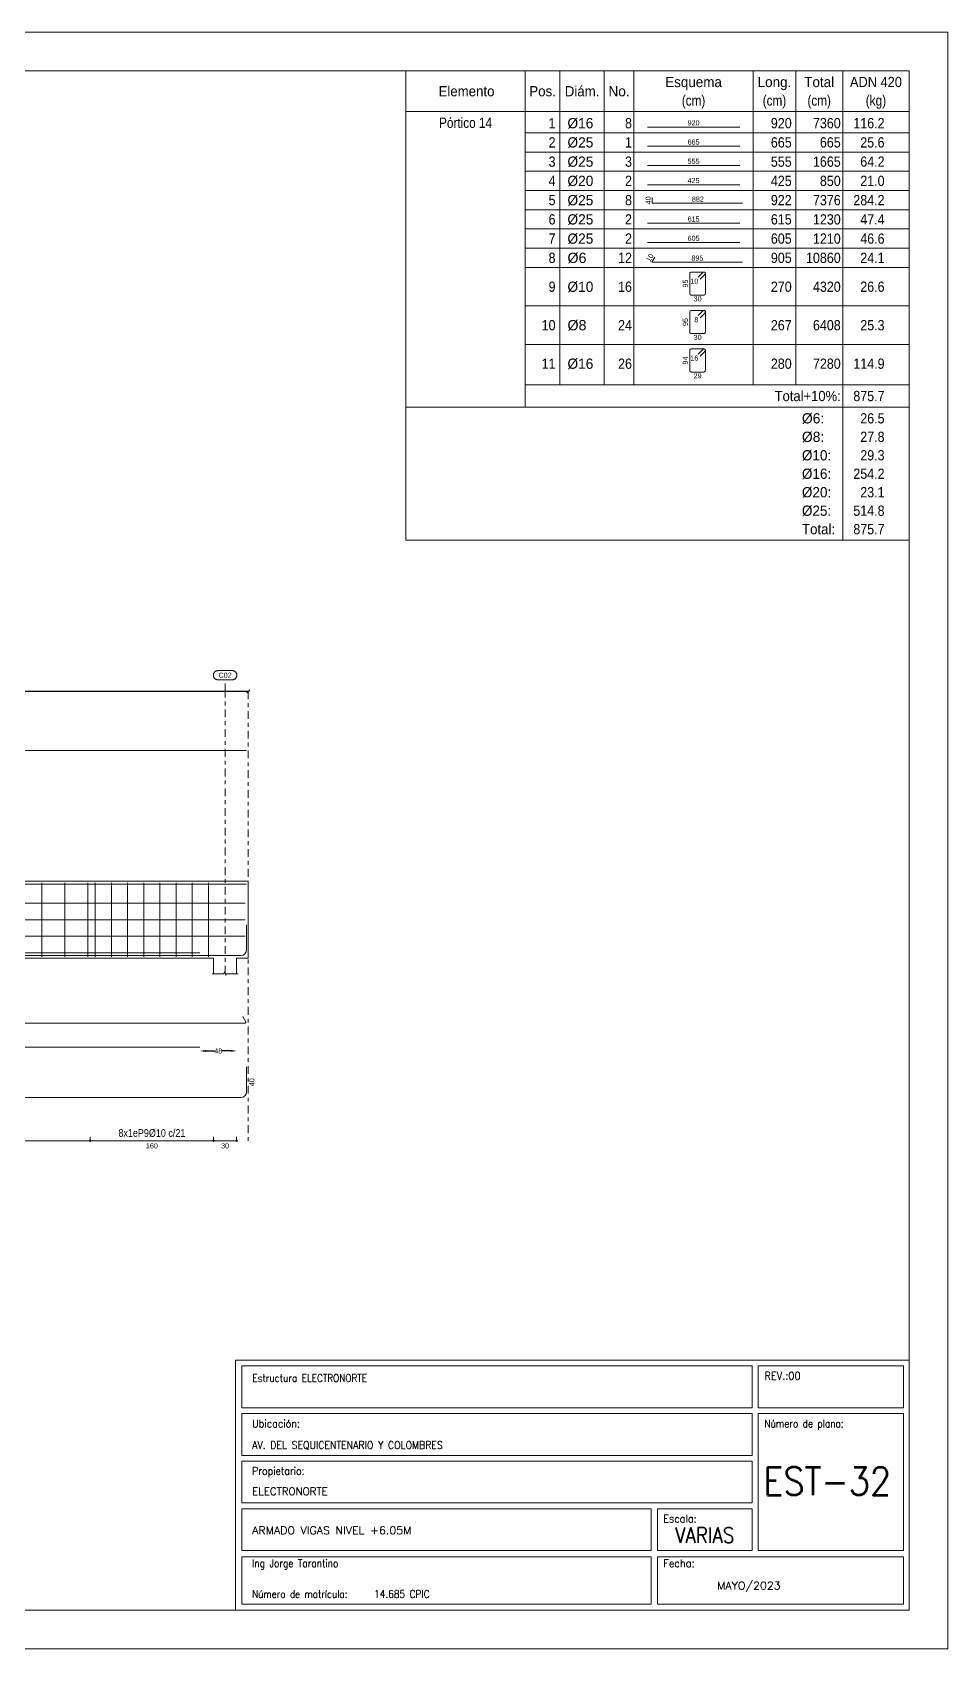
# Model space of a CAD drawing. Header units: millimetres. Extents: x 3 to 479, y -191 to 120.
# Drawn here: x 204.76 to 228.54, y -31.85 to 10.15 of the extents above; entities that cross this region are included whole.
import ezdxf
from ezdxf.enums import TextEntityAlignment as Align

# ---------------------------------------------------------------- set-up
doc = ezdxf.new("R2010")
doc.units = ezdxf.units.MM
doc.linetypes.add('CYPE_RAYAPUNTO', pattern=[0.4125, 0.2025, -0.105, 0, -0.105])
for name, color, linetype, lineweight in [('ALZ_ARM_TRANS_TXT_EST', 3, 'Continuous', 9), ('ALZ_CONT_NUDOS', 122, 'Continuous', 9), ('ALZ_CONT_VIG_HORMIGON', 2, 'Continuous', 9), ('ALZ_COT_COT_ANCLAJES', 3, 'Continuous', 0), ('ALZ_COT_COT_ARM', 3, 'Continuous', 0), ('ALZ_COT_COT_EST', 3, 'Continuous', 0), ('ALZ_COT_COT_LIN_APOYOS', 2, 'CYPE_RAYAPUNTO', 0), ('ALZ_COT_LONGITUD_PROYECTADA', 122, 'Continuous', 0), ('ALZ_COT_TEXTOS_ESTRIBOS', 122, 'Continuous', 0), ('ALZ_REF_COT_LIN_AUX_COTA', 2, 'CYPE_RAYAPUNTO', 9), ('ALZ_REF_REF_REFERENCIA', 3, 'Continuous', 9), ('ALZ_REF_TEXTO_REF_REFERENCIA', 3, 'Continuous', 9), ('ARM_LONGITUDINAL_Ø16', 212, 'Continuous', 9), ('ARM_LONGITUDINAL_Ø25', 20, 'Continuous', 9), ('ARM_LONGITUDINAL_Ø6', 151, 'Continuous', 9), ('ARM_TRANSVERSAL_Ø10', 103, 'Continuous', 9), ('ARM_TRANSVERSAL_Ø8', 32, 'Continuous', 9), ('CYPE', 7, 'Continuous', 0), ('DESPIECES_TABLA', 7, 'Continuous', 9), ('RECUAD_LIMITES', 2, 'Continuous', 0), ('RECUAD_MARCO', 1, 'Continuous', 20), ('TABLAS', 1, 'Continuous', 9), ('TEXTO_TABLAS', 1, 'Continuous', 0), ('TEXTOS_COTAS_DESPIECES_TABLA', 1, 'Continuous', 0)]:
    doc.layers.add(name, color=color, linetype=linetype, lineweight=lineweight)
doc.styles.add('CYPETXT', font='romans__.ttf', dxfattribs={"height": 0.2})
doc.styles.add('CYPETXT_0.2_romans', font='arial.ttf', dxfattribs={"height": 0.133333})
doc.styles.add('CYPETXT_romans', font='arial.ttf', dxfattribs={"height": 0.2})
doc.dimstyles.new('cype_arrow', dxfattribs={"dimtxt": 0.18, "dimasz": 0.15, "dimexe": 0.05, "dimexo": 0.05, "dimgap": 0, "dimtad": 0, "dimdec": 4, "dimzin": 0, "dimdsep": 46, "dimtxsty": 'CYPETXT_0.2_romans', "dimcen": 0.09, "dimadec": 0, "dimazin": 0, "dimtfac": 1, "dimtdec": 4, "dimtofl": 0, "dimtmove": 2, "dimatfit": 3, "dimfxl": 1, "dimtolj": 1, "dimtzin": 0, "dimarcsym": 0})
doc.dimstyles.new('cype_oblique', dxfattribs={"dimtxt": 0.18, "dimasz": 0.18, "dimexe": 0.05, "dimexo": 0.05, "dimgap": 0, "dimtad": 0, "dimdec": 4, "dimzin": 0, "dimdsep": 46, "dimtxsty": 'CYPETXT_0.2_romans', "dimblk": 'OBLIQUE', "dimtsz": 0.04, "dimcen": 0.09, "dimadec": 0, "dimazin": 0, "dimtfac": 1, "dimtdec": 4, "dimtofl": 0, "dimtmove": 2, "dimatfit": 3, "dimfxl": 1, "dimtolj": 1, "dimtzin": 0, "dimarcsym": 0})

# ---------------------------------------------------------------- blocks, each defined once
blk = doc.blocks.new('*D979')
at = {"layer": 'ALZ_COT_LONGITUD_PROYECTADA', "color": 0, "lineweight": -2, "transparency": 16777216}
for p, q in [((193.005, -7.013), (193.085, -6.933)), ((193.045, -6.973), (201.531, -6.973)), ((210.365, -6.973), (201.878, -6.973)), ((210.325, -7.013), (210.405, -6.933))]:
    blk.add_line(p, q, dxfattribs=at)
at = {"layer": 'Defpoints', "color": 0, "transparency": 16777216}
for p in [(193.045, -6.973), (193.045, -6.973), (210.365, -6.973)]:
    blk.add_point(p, dxfattribs=at)
at = {"layer": 'ALZ_COT_LONGITUD_PROYECTADA', "color": 0, "transparency": 16777216, "insert": (201.705, -6.973), "char_height": 0.1333, "attachment_point": 5, "style": 'CYPETXT_0.2_romans'}
blk.add_mtext('\\A1;8.66', dxfattribs=at)
blk = doc.blocks.new('_OBLIQUE')
at = {"color": 0, "linetype": 'ByBlock', "lineweight": -2}
blk.add_line((-0.5, -0.5), (0.5, 0.5), dxfattribs=at)
blk = doc.blocks.new('*D984')
at = {"layer": 'ALZ_COT_COT_ARM', "color": 0, "lineweight": -2, "transparency": 16777216}
for p, q in [((209.256, -16.317), (209.487, -16.317)), ((209.915, -16.317), (209.684, -16.317))]:
    blk.add_line(p, q, dxfattribs=at)
at = {"layer": 'ALZ_COT_COT_ARM', "color": 0, "transparency": 16777216}
for points in [[(209.256, -16.292), (209.256, -16.342), (209.106, -16.317)], [(209.915, -16.292), (209.915, -16.342), (210.065, -16.317)]]:
    blk.add_solid(points, dxfattribs=at)
at = {"layer": 'Defpoints', "color": 0, "transparency": 16777216}
for p in [(209.106, -16.317), (210.065, -16.317), (210.065, -16.317)]:
    blk.add_point(p, dxfattribs=at)
at = {"layer": 'ALZ_COT_COT_ARM', "color": 0, "transparency": 16777216, "insert": (209.585, -16.317), "char_height": 0.1333, "attachment_point": 5, "style": 'CYPETXT_0.2_romans'}
blk.add_mtext('\\A1;48', dxfattribs=at)

msp = doc.modelspace()

# ---------------------------------------------------------------- linework, layer by layer
at = {"layer": 'ALZ_CONT_NUDOS'}
for p, q in [((209.46451, -13.90867), (209.46451, -14.30867)), ((210.06451, -13.90867), (210.06451, -14.30867))]:
    msp.add_line(p, q, dxfattribs=at)
for points in [[(209.46451, -11.90867), (210.06451, -11.90867), (210.36451, -11.90867), (210.36451, -13.90867), (210.06451, -13.90867)], [(209.42451, -14.30867), (209.73451, -14.30867), (209.74951, -14.25867), (209.77951, -14.35867), (209.79451, -14.30867), (210.10451, -14.30867)]]:
    msp.add_lwpolyline(points, dxfattribs=at)
at = {"layer": 'ALZ_CONT_VIG_HORMIGON'}
for p, q in [((193.44451, -11.90867), (209.46451, -11.90867)), ((193.44451, -13.90867), (209.46451, -13.90867))]:
    msp.add_line(p, q, dxfattribs=at)
at = {"layer": 'ALZ_COT_COT_EST'}
for p, q in [((206.26051, -18.64837), (206.26051, -18.54837)), ((209.46451, -18.64837), (209.46451, -18.54837))]:
    msp.add_line(p, q, dxfattribs=at)
for points in [[(199.54451, -18.64837), (206.26051, -18.64837), (206.26051, -18.54837)], [(206.26051, -18.64837), (209.46451, -18.64837), (209.46451, -18.54837)], [(209.46451, -18.64837), (210.06451, -18.64837), (210.06451, -18.54837)]]:
    msp.add_lwpolyline(points, dxfattribs=at)
for centre in [(206.26051, -18.64837), (206.26051, -18.64837), (209.46451, -18.64837), (209.46451, -18.64837), (210.06451, -18.64837)]:
    msp.add_circle(centre, 0.02, dxfattribs=at)
at = {"layer": 'ALZ_COT_COT_LIN_APOYOS'}
msp.add_line((210.36451, -6.97302), (210.36451, -18.64837), dxfattribs=at)
at = {"layer": 'ALZ_REF_COT_LIN_AUX_COTA'}
for p, q in [((209.76451, -6.97302), (209.76451, -6.67302)), ((209.76451, -14.30867), (209.76451, -6.97302))]:
    msp.add_line(p, q, dxfattribs=at)
at = {"layer": 'ALZ_REF_REF_REFERENCIA'}
msp.add_lwpolyline([(209.94851, -6.43302), (209.95652, -6.43329), (209.9645, -6.43409), (209.97241, -6.43542), (209.98021, -6.43728), (209.98787, -6.43966), (209.99535, -6.44254), (210.00263, -6.44592), (210.00966, -6.44977), (210.01642, -6.45408), (210.02288, -6.45884), (210.029, -6.46402), (210.03476, -6.46959), (210.04014, -6.47554), (210.04511, -6.48184), (210.04965, -6.48845), (210.05374, -6.49535), (210.05736, -6.50251), (210.06049, -6.50989), (210.06312, -6.51746), (210.06524, -6.5252), (210.06683, -6.53306), (210.0679, -6.54101), (210.06844, -6.54901), (210.06844, -6.55703), (210.0679, -6.56503), (210.06683, -6.57298), (210.06524, -6.58084), (210.06312, -6.58857), (210.06049, -6.59615), (210.05736, -6.60353), (210.05374, -6.61069), (210.04965, -6.61759), (210.04511, -6.6242), (210.04014, -6.63049), (210.03476, -6.63644), (210.029, -6.64202), (210.02288, -6.64719), (210.01642, -6.65195), (210.00966, -6.65627), (210.00263, -6.66012), (209.99535, -6.6635), (209.98787, -6.66638), (209.98021, -6.66875), (209.97241, -6.67061), (209.9645, -6.67195), (209.95652, -6.67275), (209.94851, -6.67302), (209.58051, -6.67302), (209.57249, -6.67275), (209.56451, -6.67195), (209.5566, -6.67061), (209.5488, -6.66875), (209.54114, -6.66638), (209.53366, -6.6635), (209.52638, -6.66012), (209.51935, -6.65627), (209.51259, -6.65195), (209.50614, -6.64719), (209.50001, -6.64202), (209.49425, -6.63644), (209.48887, -6.63049), (209.4839, -6.6242), (209.47936, -6.61759), (209.47527, -6.61069), (209.47165, -6.60353), (209.46852, -6.59615), (209.46589, -6.58857), (209.46377, -6.58084), (209.46218, -6.57298), (209.46111, -6.56503), (209.46057, -6.55703), (209.46057, -6.54901), (209.46111, -6.54101), (209.46218, -6.53306), (209.46377, -6.5252), (209.46589, -6.51746), (209.46852, -6.50989), (209.47165, -6.50251), (209.47527, -6.49535), (209.47936, -6.48845), (209.4839, -6.48184), (209.48887, -6.47554), (209.49425, -6.46959), (209.50001, -6.46402), (209.50614, -6.45884), (209.51259, -6.45408), (209.51935, -6.44977), (209.52638, -6.44592), (209.53366, -6.44254), (209.54114, -6.43966), (209.5488, -6.43728), (209.5566, -6.43542), (209.56451, -6.43409), (209.57249, -6.43329), (209.58051, -6.43302), (209.94851, -6.43302)], close=True, dxfattribs=at)
at = {"layer": 'ARM_LONGITUDINAL_Ø16'}
for points in [[(210.32451, -8.50585), (191.92451, -8.50585)], [(210.32451, -11.98067), (191.92451, -11.98067)]]:
    msp.add_lwpolyline(points, dxfattribs=at)
at = {"layer": 'ARM_LONGITUDINAL_Ø25'}
for points in [[(210.32451, -13.03667), (210.32451, -13.68667), (210.31309, -13.74408), (210.28057, -13.79274), (210.23191, -13.82525), (210.17451, -13.83667), (192.68451, -13.83667)], [(197.00622, -13.76734), (209.10622, -13.76734)], [(197.00622, -16.21682), (209.10622, -16.21682)], [(210.32451, -16.72837), (210.32451, -17.37837), (210.31309, -17.43578), (210.28057, -17.48444), (210.23191, -17.51696), (210.17451, -17.52837), (192.68451, -17.52837)]]:
    msp.add_lwpolyline(points, dxfattribs=at)
at = {"layer": 'ARM_LONGITUDINAL_Ø6'}
for points in [[(192.42451, -12.47934), (210.28294, -12.47934)], [(192.42451, -12.90867), (210.28294, -12.90867)], [(192.42451, -13.33801), (210.28294, -13.33801)], [(192.42451, -15.59681), (210.28294, -15.59681), (210.294, -15.58753), (210.30121, -15.57503), (210.30372, -15.56081), (210.22451, -15.4236)]]:
    msp.add_lwpolyline(points, dxfattribs=at)
at = {"layer": 'ARM_TRANSVERSAL_Ø10'}
for p, q in [((206.39251, -11.94867), (206.39251, -13.86867)), ((206.81251, -11.94867), (206.81251, -13.86867)), ((207.23251, -11.94867), (207.23251, -13.86867)), ((207.65251, -11.94867), (207.65251, -13.86867)), ((208.07251, -11.94867), (208.07251, -13.86867)), ((208.49251, -11.94867), (208.49251, -13.86867)), ((208.91251, -11.94867), (208.91251, -13.86867)), ((209.33251, -11.94867), (209.33251, -13.86867))]:
    msp.add_line(p, q, dxfattribs=at)
at = {"layer": 'ARM_TRANSVERSAL_Ø8'}
for p, q in [((205.00251, -11.94867), (205.00251, -13.86867)), ((205.60251, -11.94867), (205.60251, -13.86867)), ((206.20251, -11.94867), (206.20251, -13.86867))]:
    msp.add_line(p, q, dxfattribs=at)
at = {"layer": 'CYPE', "color": 1}
for points in [[(210.03751, -30.84816), (227.53751, -30.84816), (227.53751, -24.34816), (210.03751, -24.34816), (210.03751, -30.84816)], [(210.19751, -25.58816), (223.45751, -25.58816), (223.45751, -24.49816), (210.19751, -24.49816), (210.19751, -25.58816)], [(223.61751, -25.58816), (227.38751, -25.58816), (227.38751, -24.49816), (223.61751, -24.49816), (223.61751, -25.58816)], [(210.19751, -26.82816), (223.45751, -26.82816), (223.45751, -25.73816), (210.19751, -25.73816), (210.19751, -26.82816)], [(223.61751, -29.29816), (227.38751, -29.29816), (227.38751, -25.73816), (223.61751, -25.73816), (223.61751, -29.29816)], [(210.19751, -28.05816), (223.45751, -28.05816), (223.45751, -26.97816), (210.19751, -26.97816), (210.19751, -28.05816)], [(210.19751, -29.29816), (220.83751, -29.29816), (220.83751, -28.21816), (210.19751, -28.21816), (210.19751, -29.29816)], [(220.99751, -29.29816), (223.45751, -29.29816), (223.45751, -28.21816), (220.99751, -28.21816), (220.99751, -29.29816)], [(210.19751, -30.68816), (220.83751, -30.68816), (220.83751, -29.45816), (210.19751, -29.45816), (210.19751, -30.68816)], [(220.99751, -30.68816), (227.38751, -30.68816), (227.38751, -29.45816), (220.99751, -29.45816), (220.99751, -30.68816)]]:
    msp.add_lwpolyline(points, close=True, dxfattribs=at)
at = {"layer": 'DESPIECES_TABLA'}
for points in [[(220.73551, 7.68984), (223.13551, 7.68984)], [(220.73551, 7.18984), (223.13551, 7.18984)], [(220.73551, 6.68984), (223.13551, 6.68984)], [(220.73551, 6.18984), (223.13551, 6.18984)], [(220.86433, 5.85903), (220.86433, 5.70903), (223.20931, 5.70903)], [(220.73551, 5.18984), (223.13551, 5.18984)], [(220.73551, 4.68984), (223.13551, 4.68984)], [(220.93065, 4.30527), (220.85565, 4.17536), (223.20971, 4.17536)], [(222.10898, 3.73657), (222.23119, 3.85879), (222.23592, 3.86455), (222.23943, 3.87112), (222.24159, 3.87825), (222.24232, 3.88567), (222.24159, 3.89309), (222.23943, 3.90022), (222.23592, 3.9068), (222.23119, 3.91256), (222.22543, 3.91729), (222.21885, 3.9208), (222.21172, 3.92296), (222.2043, 3.92369), (221.87683, 3.92369), (221.86228, 3.9208), (221.84994, 3.91256), (221.8417, 3.90022), (221.83881, 3.88567), (221.83881, 3.36172), (221.8417, 3.34717), (221.84994, 3.33483), (221.86228, 3.32659), (221.87683, 3.32369), (222.2043, 3.32369), (222.21885, 3.32659), (222.23119, 3.33483), (222.23943, 3.34717), (222.24232, 3.36172), (222.24232, 3.88567), (222.24159, 3.89309), (222.23943, 3.90022), (222.23592, 3.9068), (222.23119, 3.91256), (222.22543, 3.91729), (222.21885, 3.9208), (222.21172, 3.92296), (222.2043, 3.92369), (222.19688, 3.92296), (222.18975, 3.9208), (222.18318, 3.91729), (222.17742, 3.91256), (222.0552, 3.79035)], [(222.1088, 2.7362), (222.23124, 2.85863), (222.23598, 2.86441), (222.2395, 2.87099), (222.24166, 2.87814), (222.2424, 2.88557), (222.24166, 2.893), (222.2395, 2.90015), (222.23598, 2.90673), (222.23124, 2.9125), (222.22547, 2.91724), (222.21888, 2.92076), (222.21174, 2.92293), (222.2043, 2.92366), (221.87692, 2.92366), (221.86234, 2.92076), (221.84998, 2.9125), (221.84173, 2.90015), (221.83883, 2.88557), (221.83883, 2.36175), (221.84173, 2.34718), (221.84998, 2.33482), (221.86234, 2.32656), (221.87692, 2.32366), (222.2043, 2.32366), (222.21888, 2.32656), (222.23124, 2.33482), (222.2395, 2.34718), (222.2424, 2.36175), (222.2424, 2.88557), (222.24166, 2.893), (222.2395, 2.90015), (222.23598, 2.90673), (222.23124, 2.9125), (222.22547, 2.91724), (222.21888, 2.92076), (222.21174, 2.92293), (222.2043, 2.92366), (222.19687, 2.92293), (222.18973, 2.92076), (222.18314, 2.91724), (222.17737, 2.9125), (222.05493, 2.79007)], [(222.1095, 1.73771), (222.23103, 1.85924), (222.23573, 1.86497), (222.23923, 1.87151), (222.24138, 1.8786), (222.24211, 1.88598), (222.24138, 1.89336), (222.23923, 1.90045), (222.23573, 1.90699), (222.23103, 1.91272), (222.2253, 1.91742), (222.21876, 1.92092), (222.21167, 1.92307), (222.20429, 1.92379), (221.87656, 1.92379), (221.86209, 1.92092), (221.84982, 1.91272), (221.84163, 1.90045), (221.83875, 1.88598), (221.83875, 1.36161), (221.84163, 1.34714), (221.84982, 1.33487), (221.86209, 1.32667), (221.87656, 1.32379), (222.20429, 1.32379), (222.21876, 1.32667), (222.23103, 1.33487), (222.23923, 1.34714), (222.24211, 1.36161), (222.24211, 1.88598), (222.24138, 1.89336), (222.23923, 1.90045), (222.23573, 1.90699), (222.23103, 1.91272), (222.2253, 1.91742), (222.21876, 1.92092), (222.21167, 1.92307), (222.20429, 1.92379), (222.19692, 1.92307), (222.18982, 1.92092), (222.18329, 1.91742), (222.17756, 1.91272), (222.05602, 1.79118)]]:
    msp.add_lwpolyline(points, dxfattribs=at)
at = {"layer": 'RECUAD_LIMITES'}
msp.add_lwpolyline([(169.13751, -31.84816), (228.53751, -31.84816), (228.53751, 10.15184), (169.13751, 10.15184), (169.13751, -31.84816)], close=True, dxfattribs=at)
at = {"layer": 'RECUAD_MARCO'}
msp.add_lwpolyline([(171.63751, -30.84816), (227.53751, -30.84816), (227.53751, 9.15184), (171.63751, 9.15184), (171.63751, -30.84816)], close=True, dxfattribs=at)
at = {"layer": 'TABLAS'}
for p, q in [((214.46151, 8.04184), (214.46151, 9.15184)), ((214.46151, 9.15184), (227.53751, 9.15184)), ((217.56151, 8.04184), (217.56151, 9.15184)), ((218.46551, 8.04184), (218.46551, 9.15184)), ((219.61351, 8.04184), (219.61351, 9.15184)), ((220.38551, 8.04184), (220.38551, 9.15184)), ((223.48551, 8.04184), (223.48551, 9.15184)), ((224.58951, 8.04184), (224.58951, 9.15184)), ((225.80951, 8.04184), (225.80951, 9.15184)), ((227.53751, 8.04184), (227.53751, 9.15184)), ((214.46151, 8.09184), (227.53751, 8.09184)), ((214.46151, 0.46184), (214.46151, 8.04184)), ((217.56151, 0.46184), (217.56151, 8.04184)), ((218.46551, 0.99184), (218.46551, 8.04184)), ((219.61351, 0.99184), (219.61351, 8.04184)), ((220.38551, 0.99184), (220.38551, 8.04184)), ((223.48551, 0.99184), (223.48551, 8.04184)), ((224.58951, 0.99184), (224.58951, 8.04184)), ((225.80951, 0.46184), (225.80951, 8.04184)), ((227.53751, 0.46184), (227.53751, 8.04184)), ((217.56151, 0.99184), (227.53751, 0.99184)), ((214.46151, 0.36184), (214.46151, 0.46184)), ((217.56151, 0.41184), (217.56151, 0.46184)), ((225.80951, 0.36184), (225.80951, 0.46184)), ((227.53751, 0.36184), (227.53751, 0.46184)), ((214.46151, 0.41184), (227.53751, 0.41184)), ((214.46151, -0.11816), (214.46151, 0.36184)), ((225.80951, -0.11816), (225.80951, 0.36184)), ((227.53751, -0.11816), (227.53751, 0.36184)), ((214.46151, -0.59816), (214.46151, -0.11816)), ((225.80951, -0.59816), (225.80951, -0.11816)), ((227.53751, -0.59816), (227.53751, -0.11816)), ((214.46151, -1.07816), (214.46151, -0.59816)), ((225.80951, -1.07816), (225.80951, -0.59816)), ((227.53751, -1.07816), (227.53751, -0.59816)), ((214.46151, -1.55816), (214.46151, -1.07816)), ((225.80951, -1.55816), (225.80951, -1.07816)), ((227.53751, -1.55816), (227.53751, -1.07816)), ((214.46151, -2.03816), (214.46151, -1.55816)), ((225.80951, -2.03816), (225.80951, -1.55816)), ((227.53751, -2.03816), (227.53751, -1.55816)), ((214.46151, -2.51816), (214.46151, -2.03816)), ((225.80951, -2.51816), (225.80951, -2.03816)), ((227.53751, -2.51816), (227.53751, -2.03816)), ((214.46151, -3.04816), (214.46151, -2.51816)), ((225.80951, -3.04816), (225.80951, -2.51816)), ((227.53751, -3.04816), (227.53751, -2.51816)), ((214.46151, -3.04816), (227.53751, -3.04816))]:
    msp.add_line(p, q, dxfattribs=at)
at = {"layer": 'TEXTO_TABLAS'}
for p, q in [((217.56151, 7.54184), (227.53751, 7.54184)), ((217.56151, 7.04184), (227.53751, 7.04184)), ((217.56151, 6.54184), (227.53751, 6.54184)), ((217.56151, 6.04184), (227.53751, 6.04184)), ((217.56151, 5.54184), (227.53751, 5.54184)), ((217.56151, 5.04184), (227.53751, 5.04184)), ((217.56151, 4.54184), (227.53751, 4.54184)), ((217.56151, 4.04184), (227.53751, 4.04184)), ((217.56151, 3.04184), (227.53751, 3.04184)), ((217.56151, 2.04184), (227.53751, 2.04184))]:
    msp.add_line(p, q, dxfattribs=at)

# ---------------------------------------------------------------- texts
at = {"layer": 'ALZ_ARM_TRANS_TXT_EST', "style": 'CYPETXT_romans', "width": 0.835132}
msp.add_text('8x1eP9%%c10 c/21', height=0.2, dxfattribs=at).set_placement((207.86251, -18.54837), align=Align.CENTER)
at = {"layer": 'ALZ_COT_COT_ANCLAJES', "style": 'CYPETXT_romans', "width": 0.872274}
msp.add_text('40', height=0.133333, rotation=90, dxfattribs=at).set_placement((210.39117, -17.12837), align=Align.TOP_CENTER)
at = {"layer": 'ALZ_COT_TEXTOS_ESTRIBOS', "style": 'CYPETXT_romans', "width": 0.872274}
for s, p in [('160', (207.86251, -18.71504)), ('30', (209.76451, -18.71504))]:
    msp.add_text(s, height=0.133333, dxfattribs=at).set_placement(p, align=Align.TOP_CENTER)
at = {"layer": 'ALZ_REF_TEXTO_REF_REFERENCIA', "style": 'CYPETXT_romans', "width": 0.8832}
msp.add_text('C02', height=0.133333, dxfattribs=at).set_placement((209.76451, -6.55302), align=Align.MIDDLE_CENTER)
at = {"layer": 'CYPE', "color": 5, "style": 'CYPETXT'}
for s, width, p in [('Estructura ELECTRONORTE', 0.842437, (210.47751, -24.91816)), ('AV. DEL SEQUICENTENARIO Y COLOMBRES', 0.887423, (210.46751, -26.65816)), ('ELECTRONORTE', 0.974409, (210.46751, -27.85816)), ('ARMADO VIGAS NIVEL +6.05M', 1.047361, (210.46751, -28.87253)), ('Ing Jorge Tarantino', 0.851105, (210.46751, -29.72816)), ('MAYO/2023', 1.047361, (222.54751, -30.30816)), ('14.685 CPIC', 0.851936, (213.63751, -30.52816))]:
    msp.add_text(s, height=0.2, dxfattribs=dict(at, width=width)).set_placement(p)
at = {"layer": 'CYPE', "color": 4, "style": 'CYPETXT'}
for s, width, p in [('REV.:00', 0.927655, (223.77751, -24.85816)), ('Ubicación:', 0.90604, (210.46751, -26.09816)), ('Número de plano:', 0.844847, (223.77751, -26.09816)), ('Propietario:', 0.885908, (210.46751, -27.32816)), ('Escala:', 0.925891, (221.14751, -28.56816)), ('Fecha:', 0.933698, (221.14751, -29.72816)), ('Número de matrícula:', 0.83516, (210.46751, -30.52816))]:
    msp.add_text(s, height=0.2, dxfattribs=dict(at, width=width)).set_placement(p)
at = {"layer": 'CYPE', "color": 5, "style": 'CYPETXT'}
for s, height, width, p in [('EST-32', 0.733333, 0.872274, (225.40751, -27.86149)), ('VARIAS', 0.4, 0.869965, (222.22751, -29.09816))]:
    msp.add_text(s, height=height, dxfattribs=dict(at, width=width)).set_placement(p, align=Align.CENTER)
at = {"layer": 'TEXTO_TABLAS', "style": 'CYPETXT_romans'}
for s, width, p in [('Esquema', 0.93681, (221.93551, 8.86184)), ('Long.', 0.9375, (224.03751, 8.86184)), ('Total', 0.935673, (225.19951, 8.86184)), ('ADN 420', 0.893197, (226.67351, 8.86184)), ('Elemento', 0.923378, (216.03651, 8.62184)), ('Pos.', 0.930268, (218.01351, 8.62184)), ('Diám.', 0.924488, (219.03951, 8.62184)), ('No.', 0.948905, (219.99951, 8.62184)), ('(cm)', 0.819001, (221.93551, 8.38184)), ('(cm)', 0.819001, (224.03751, 8.38184)), ('(cm)', 0.819001, (225.19951, 8.38184)), ('(kg)', 0.827954, (226.67351, 8.38184)), ('Pórtico 14', 0.820327, (216.01151, 7.80184))]:
    msp.add_text(s, height=0.266667, dxfattribs=dict(at, width=width)).set_placement(p, align=Align.MIDDLE_CENTER)
for s, height, width, p in [('1', 0.26667, 0.872274, (218.34951, 7.79184)), ('8', 0.26667, 0.872274, (220.33551, 7.79184)), ('920', 0.266667, 0.872274, (224.48551, 7.79184)), ('7360', 0.266667, 0.872274, (225.75951, 7.79184)), ('116.2', 0.266667, 0.869965, (226.89751, 7.79184)), ('2', 0.26667, 0.872274, (218.34951, 7.29184)), ('1', 0.26667, 0.872274, (220.33551, 7.29184)), ('665', 0.266667, 0.872274, (224.48551, 7.29184)), ('665', 0.266667, 0.872274, (225.75951, 7.29184)), ('25.6', 0.266667, 0.869308, (226.89751, 7.29184)), ('3', 0.26667, 0.872274, (218.34951, 6.79184)), ('3', 0.26667, 0.872274, (220.33551, 6.79184)), ('555', 0.266667, 0.872274, (224.48551, 6.79184)), ('1665', 0.266667, 0.872274, (225.75951, 6.79184)), ('64.2', 0.266667, 0.869308, (226.89751, 6.79184)), ('4', 0.26667, 0.872274, (218.34951, 6.29184)), ('2', 0.26667, 0.872274, (220.33551, 6.29184)), ('425', 0.266667, 0.872274, (224.48551, 6.29184)), ('850', 0.266667, 0.872274, (225.75951, 6.29184)), ('21.0', 0.266667, 0.869308, (226.89751, 6.29184)), ('5', 0.26667, 0.872274, (218.34951, 5.79184)), ('8', 0.26667, 0.872274, (220.33551, 5.79184)), ('922', 0.266667, 0.872274, (224.48551, 5.79184)), ('7376', 0.266667, 0.872274, (225.75951, 5.79184)), ('284.2', 0.266667, 0.869965, (226.89751, 5.79184)), ('6', 0.26667, 0.872274, (218.34951, 5.29184)), ('2', 0.26667, 0.872274, (220.33551, 5.29184)), ('615', 0.266667, 0.872274, (224.48551, 5.29184)), ('1230', 0.266667, 0.872274, (225.75951, 5.29184)), ('47.4', 0.266667, 0.869308, (226.89751, 5.29184)), ('7', 0.26667, 0.872274, (218.34951, 4.79184)), ('2', 0.26667, 0.872274, (220.33551, 4.79184)), ('605', 0.266667, 0.872274, (224.48551, 4.79184)), ('1210', 0.266667, 0.872274, (225.75951, 4.79184)), ('46.6', 0.266667, 0.869308, (226.89751, 4.79184)), ('8', 0.26667, 0.872274, (218.34951, 4.29184)), ('12', 0.266667, 0.872274, (220.33551, 4.29184)), ('905', 0.266667, 0.872274, (224.48551, 4.29184)), ('10860', 0.266667, 0.872274, (225.75951, 4.29184)), ('24.1', 0.266667, 0.869308, (226.89751, 4.29184)), ('9', 0.26667, 0.872274, (218.34951, 3.54184)), ('16', 0.266667, 0.872274, (220.33551, 3.54184)), ('270', 0.266667, 0.872274, (224.48551, 3.54184)), ('4320', 0.266667, 0.872274, (225.75951, 3.54184)), ('26.6', 0.266667, 0.869308, (226.89751, 3.54184)), ('10', 0.266667, 0.872274, (218.34951, 2.54184)), ('24', 0.266667, 0.872274, (220.33551, 2.54184)), ('267', 0.266667, 0.872274, (224.48551, 2.54184)), ('6408', 0.266667, 0.872274, (225.75951, 2.54184)), ('25.3', 0.266667, 0.869308, (226.89751, 2.54184)), ('11', 0.266667, 0.872274, (218.34951, 1.54184)), ('26', 0.266667, 0.872274, (220.33551, 1.54184)), ('280', 0.266667, 0.872274, (224.48551, 1.54184)), ('7280', 0.266667, 0.872274, (225.75951, 1.54184)), ('114.9', 0.266667, 0.869965, (226.89751, 1.54184)), ('Total+10%:', 0.266667, 0.906671, (225.75951, 0.70184)), ('875.7', 0.266667, 0.869965, (226.89751, 0.70184)), ('26.5', 0.266667, 0.869308, (226.89751, 0.12184)), ('27.8', 0.266667, 0.869308, (226.89751, -0.35816)), ('29.3', 0.266667, 0.869308, (226.89751, -0.83816)), ('254.2', 0.266667, 0.869965, (226.89751, -1.31816)), ('23.1', 0.266667, 0.869308, (226.89751, -1.79816)), ('514.8', 0.266667, 0.869965, (226.89751, -2.27816)), ('875.7', 0.266667, 0.869965, (226.89751, -2.75816))]:
    msp.add_text(s, height=height, dxfattribs=dict(at, width=width)).set_placement(p, align=Align.MIDDLE_RIGHT)
for s, width, p in [('%%c16', 0.955414, (218.65951, 7.79184)), ('%%c25', 0.955414, (218.65951, 7.29184)), ('%%c25', 0.955414, (218.65951, 6.79184)), ('%%c20', 0.955414, (218.65951, 6.29184)), ('%%c25', 0.955414, (218.65951, 5.79184)), ('%%c25', 0.955414, (218.65951, 5.29184)), ('%%c25', 0.955414, (218.65951, 4.79184)), ('%%c6', 0.99505, (218.65951, 4.29184)), ('%%c10', 0.955414, (218.65951, 3.54184)), ('%%c8', 0.99505, (218.65951, 2.54184)), ('%%c16', 0.955414, (218.65951, 1.54184)), ('%%c6:', 0.966972, (224.75151, 0.12184)), ('%%c8:', 0.966972, (224.75151, -0.35816)), ('%%c10:', 0.940736, (224.75151, -0.83816)), ('%%c16:', 0.940736, (224.75151, -1.31816)), ('%%c20:', 0.940736, (224.75151, -1.79816)), ('%%c25:', 0.940736, (224.75151, -2.27816)), ('Total:', 0.925563, (224.75151, -2.75816))]:
    msp.add_text(s, height=0.266667, dxfattribs=dict(at, width=width)).set_placement(p, align=Align.MIDDLE_LEFT)
at = {"layer": 'TEXTOS_COTAS_DESPIECES_TABLA', "style": 'CYPETXT_romans', "width": 0.872274}
for s, p in [('920', (221.93551, 7.73384)), ('665', (221.93551, 7.23384)), ('555', (221.93551, 6.73384)), ('425', (221.93551, 6.23384)), ('882', (222.04679, 5.75165)), ('615', (221.93551, 5.23384)), ('605', (221.93551, 4.73384)), ('895', (222.03542, 4.21842))]:
    msp.add_text(s, height=0.133333, dxfattribs=at).set_placement(p, align=Align.CENTER)
for s, rotation, p in [('40', 90, (220.82171, 5.78403)), ('10', 60.00071, (220.85587, 4.26184)), ('95', 90, (221.78869, 3.62369)), ('95', 90, (221.78861, 2.62366)), ('94', 90, (221.7889, 1.62379))]:
    msp.add_text(s, height=0.133333, rotation=rotation, dxfattribs=at).set_placement(p, align=Align.CENTER)
for s, height, p in [('10', 0.133333, (222.05898, 3.68657)), ('8', 0.13333, (222.0588, 2.6862)), ('16', 0.133333, (222.0595, 1.68771))]:
    msp.add_text(s, height=height, dxfattribs=at).set_placement(p, align=Align.MIDDLE_RIGHT)
for s, p in [('30', (222.04057, 3.29332)), ('30', (222.04061, 2.29336)), ('29', (222.04043, 1.29322))]:
    msp.add_text(s, height=0.133333, dxfattribs=at).set_placement(p, align=Align.TOP_CENTER)

# ---------------------------------------------------------------- dimensions: what is measured, and where the dimension line sits
at = {"layer": 'ALZ_COT_COT_ARM'}
dim = msp.add_aligned_dim(p1=(209.10622, -16.31682), p2=(210.06451, -16.31682), distance=0, text='48', dimstyle='cype_arrow', override={"dimexe": 0, "dimexo": 0}, dxfattribs=at)
dim.commit()
dim.dimension.update_dxf_attribs({"geometry": '*D984', "text_midpoint": (209.58536, -16.31682)})
at = {"layer": 'ALZ_COT_LONGITUD_PROYECTADA'}
dim = msp.add_aligned_dim(p1=(210.36451, -6.97302), p2=(193.04451, -6.97302), distance=0, text='8.66', dimstyle='cype_oblique', override={"dimexe": 0, "dimexo": 0}, dxfattribs=at)
dim.commit()
dim.dimension.update_dxf_attribs({"geometry": '*D979', "text_midpoint": (201.70451, -6.97302)})

doc.saveas('drawing.dxf')
